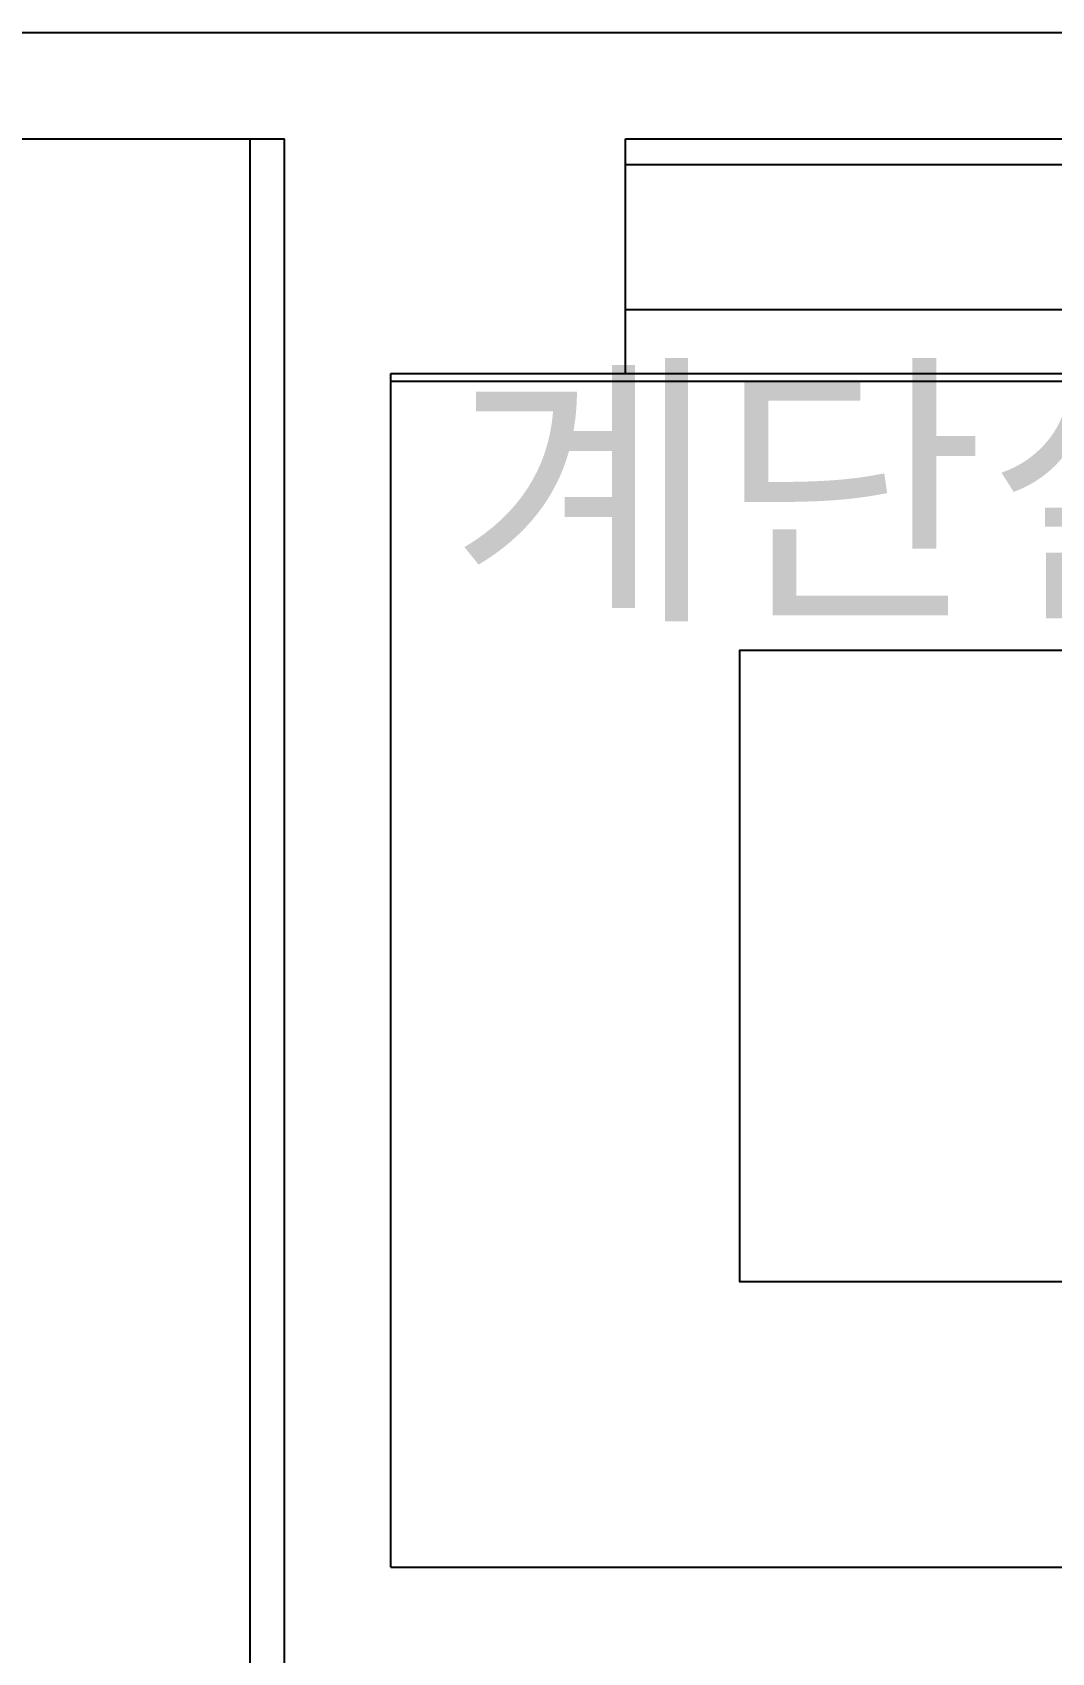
# Model space of a CAD drawing. Header units: millimetres. Extents: x -105683 to 94728, y -31127 to 151123.
# Drawn here: x 66584 to 68975, y 19995 to 23795 of the extents above; entities that cross this region are included whole.
import ezdxf
from ezdxf.enums import TextEntityAlignment as Align

# ---------------------------------------------------------------- set-up
doc = ezdxf.new("R2010")
doc.units = ezdxf.units.MM
doc.layers.add('e-plan', color=9, linetype='Continuous')
doc.styles.add('USUN', font='malgun_0.ttf')

# ---------------------------------------------------------------- blocks, each defined once
blk = doc.blocks.new('Xref-지하1층')
at = {"layer": 'e-plan', "linetype": 'Continuous'}
for p, q in [((64800, 35700), (81500, 35700)), ((64800, 35450), (70700, 35450)), ((70700, 28100), (70700, 35450)), ((71500, 35450), (77000, 35450)), ((71500, 35390), (77000, 35390)), ((71500, 35050), (77000, 35050)), ((70950, 32100), (70950, 34900)), ((71500, 34900), (77000, 34900)), ((70950, 34882), (77000, 34882)), ((70950, 32100), (75880, 32100))]:
    blk.add_line(p, q, dxfattribs=at)
at = {"layer": 'e-plan'}
for p, q in [((70620, 31700), (70620, 35450)), ((71500, 34900), (71500, 35450)), ((70950, 34900), (71500, 34900))]:
    blk.add_line(p, q, dxfattribs=at)
blk.add_lwpolyline([(75430, 34250), (71767.7, 34250), (71767.7, 32770.1), (73362.2, 32770.1)], dxfattribs=at)
at = {"layer": 'e-plan', "style": 'USUN'}
blk.add_text('계단실#4', height=500, dxfattribs=at).set_placement((72426.7, 34622), align=Align.MIDDLE_CENTER)

msp = doc.modelspace()

# ---------------------------------------------------------------- block references
at = {"layer": 'e-plan'}
msp.add_blockref('Xref-지하1층', (-3525, -11905), dxfattribs=at)

doc.saveas('drawing.dxf')
